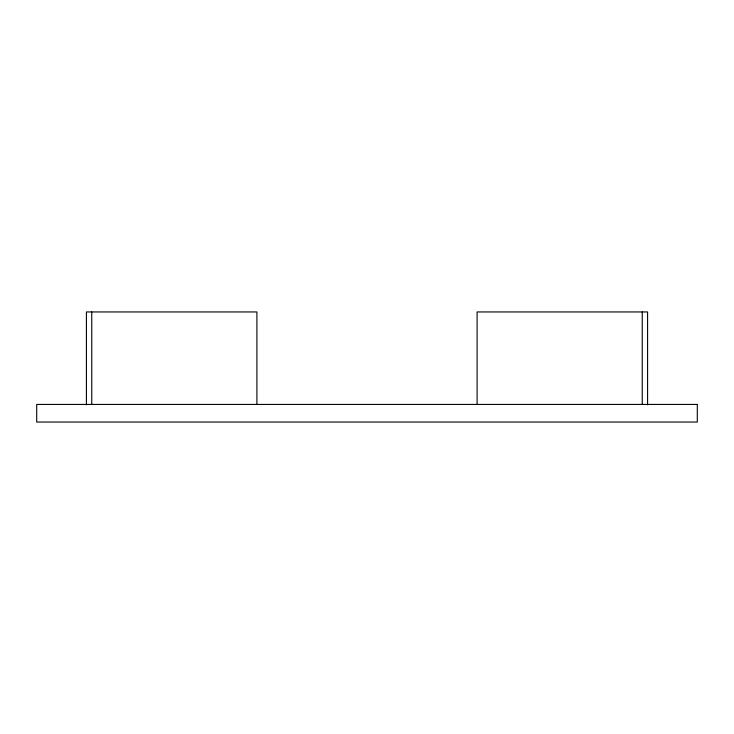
<?xml version="1.0" encoding="UTF-8"?>
<svg xmlns="http://www.w3.org/2000/svg" width="734" height="734" viewBox="0 0 734 734"><rect width="100%" height="100%" fill="white"/><g stroke="black" fill="none" stroke-linecap="round" stroke-linejoin="round"><path stroke-width="1.1" d="M647.581 404.847L647.581 311.95L477.1 311.95L477.1 404.434M642.25 311.95L642.25 404.434M256.9 404.434L256.9 311.95L86.419 311.95L86.419 404.847M91.75 311.95L91.75 404.434M697.3 404.434L36.7 404.434L36.7 422.05L697.3 422.05L697.3 404.434"/></g></svg>
